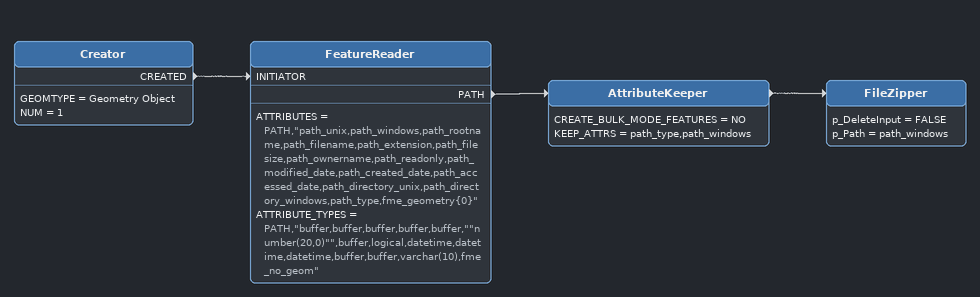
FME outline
Creator
    GEOMTYPE = Geometry Object
    NUM = 1
    CREATED -> FeatureReader [INITIATOR]
FeatureReader
    ATTRIBUTES = PATH,"path_unix,path_windows,path_rootname,path_filename,path_extension,path_filesize,path_ownername,path_readonly,path_modified_date,path_created_date,path_accessed_date,path_directory_unix,path_directory_windows,path_type,fme_geometry{0}"
    ATTRIBUTE_TYPES = PATH,"buffer,buffer,buffer,buffer,buffer,""number(20,0)"",buffer,logical,datetime,datetime,datetime,buffer,buffer,varchar(10),fme_no_geom"
    PATH -> AttributeKeeper
AttributeKeeper
    CREATE_BULK_MODE_FEATURES = NO
    KEEP_ATTRS = path_type,path_windows
    -> FileZipper
FileZipper
    p_DeleteInput = FALSE
    p_Path = path_windows
